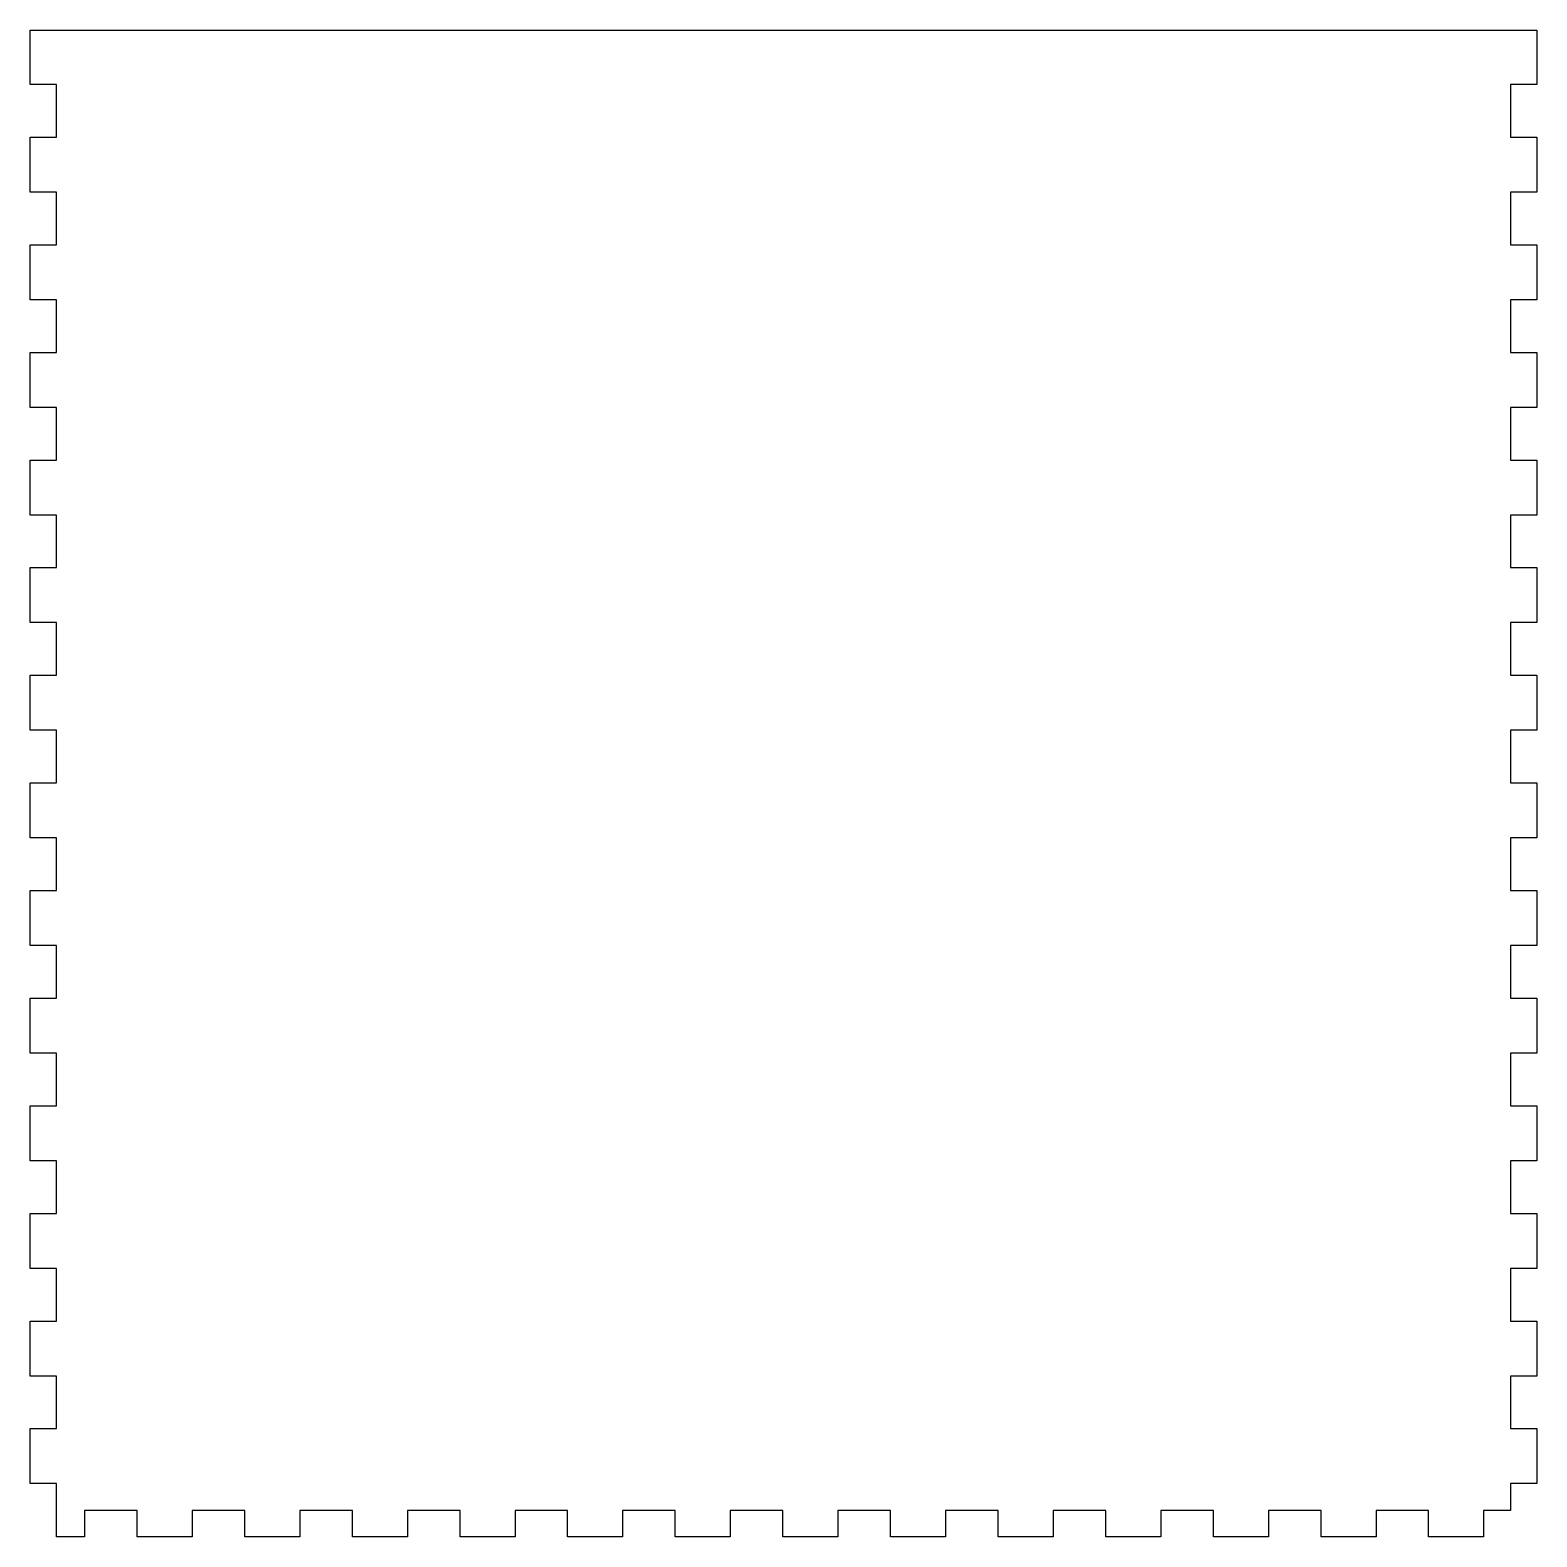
# Model space of a CAD drawing. Header units: millimetres. Extents: x 0 to 280, y 0 to 280.
import ezdxf

# ---------------------------------------------------------------- set-up
doc = ezdxf.new("R2010")
doc.units = ezdxf.units.MM

msp = doc.modelspace()

# ---------------------------------------------------------------- linework, layer by layer
at = {"color": 0}
msp.add_lwpolyline([(280, 280), (280, 269.89), (275.1, 269.89), (275.1, 260.11), (280, 260.11), (280, 249.89), (275.1, 249.89), (275.1, 240.11), (280, 240.11), (280, 229.89), (275.1, 229.89), (275.1, 220.11), (280, 220.11), (280, 209.89), (275.1, 209.89), (275.1, 200.11), (280, 200.11), (280, 189.89), (275.1, 189.89), (275.1, 180.11), (280, 180.11), (280, 169.89), (275.1, 169.89), (275.1, 160.11), (280, 160.11), (280, 149.89), (275.1, 149.89), (275.1, 140.11), (280, 140.11), (280, 129.89), (275.1, 129.89), (275.1, 120.11), (280, 120.11), (280, 109.89), (275.1, 109.89), (275.1, 100.11), (280, 100.11), (280, 89.89), (275.1, 89.89), (275.1, 80.11), (280, 80.11), (280, 69.89), (275.1, 69.89), (275.1, 60.11), (280, 60.11), (280, 49.89), (275.1, 49.89), (275.1, 40.11), (280, 40.11), (280, 29.89), (275.1, 29.89), (275.1, 20.11), (280, 20.11), (280, 9.89), (275.1, 9.89), (275.1, 4.9), (270.11, 4.9), (270.11, 0), (259.89, 0), (259.89, 4.9), (250.11, 4.9), (250.11, 0), (239.89, 0), (239.89, 4.9), (230.11, 4.9), (230.11, 0), (219.89, 0), (219.89, 4.9), (210.11, 4.9), (210.11, 0), (199.89, 0), (199.89, 4.9), (190.11, 4.9), (190.11, 0), (179.89, 0), (179.89, 4.9), (170.11, 4.9), (170.11, 0), (159.89, 0), (159.89, 4.9), (150.11, 4.9), (150.11, 0), (139.89, 0), (139.89, 4.9), (130.11, 4.9), (130.11, 0), (119.89, 0), (119.89, 4.9), (110.11, 4.9), (110.11, 0), (99.89, 0), (99.89, 4.9), (90.11, 4.9), (90.11, 0), (79.89, 0), (79.89, 4.9), (70.11, 4.9), (70.11, 0), (59.89, 0), (59.89, 4.9), (50.11, 4.9), (50.11, 0), (39.89, 0), (39.89, 4.9), (30.11, 4.9), (30.11, 0), (19.89, 0), (19.89, 4.9), (10.11, 4.9), (10.11, 0), (4.9, 0), (4.9, 9.89), (0, 9.89), (0, 20.11), (4.9, 20.11), (4.9, 29.89), (0, 29.89), (0, 40.11), (4.9, 40.11), (4.9, 49.89), (0, 49.89), (0, 60.11), (4.9, 60.11), (4.9, 69.89), (0, 69.89), (0, 80.11), (4.9, 80.11), (4.9, 89.89), (0, 89.89), (0, 100.11), (4.9, 100.11), (4.9, 109.89), (0, 109.89), (0, 120.11), (4.9, 120.11), (4.9, 129.89), (0, 129.89), (0, 140.11), (4.9, 140.11), (4.9, 149.89), (0, 149.89), (0, 160.11), (4.9, 160.11), (4.9, 169.89), (0, 169.89), (0, 180.11), (4.9, 180.11), (4.9, 189.89), (0, 189.89), (0, 200.11), (4.9, 200.11), (4.9, 209.89), (0, 209.89), (0, 220.11), (4.9, 220.11), (4.9, 229.89), (0, 229.89), (0, 240.11), (4.9, 240.11), (4.9, 249.89), (0, 249.89), (0, 260.11), (4.9, 260.11), (4.9, 269.89), (0, 269.89), (0, 280), (280, 280)], dxfattribs=at)

doc.saveas('drawing.dxf')
